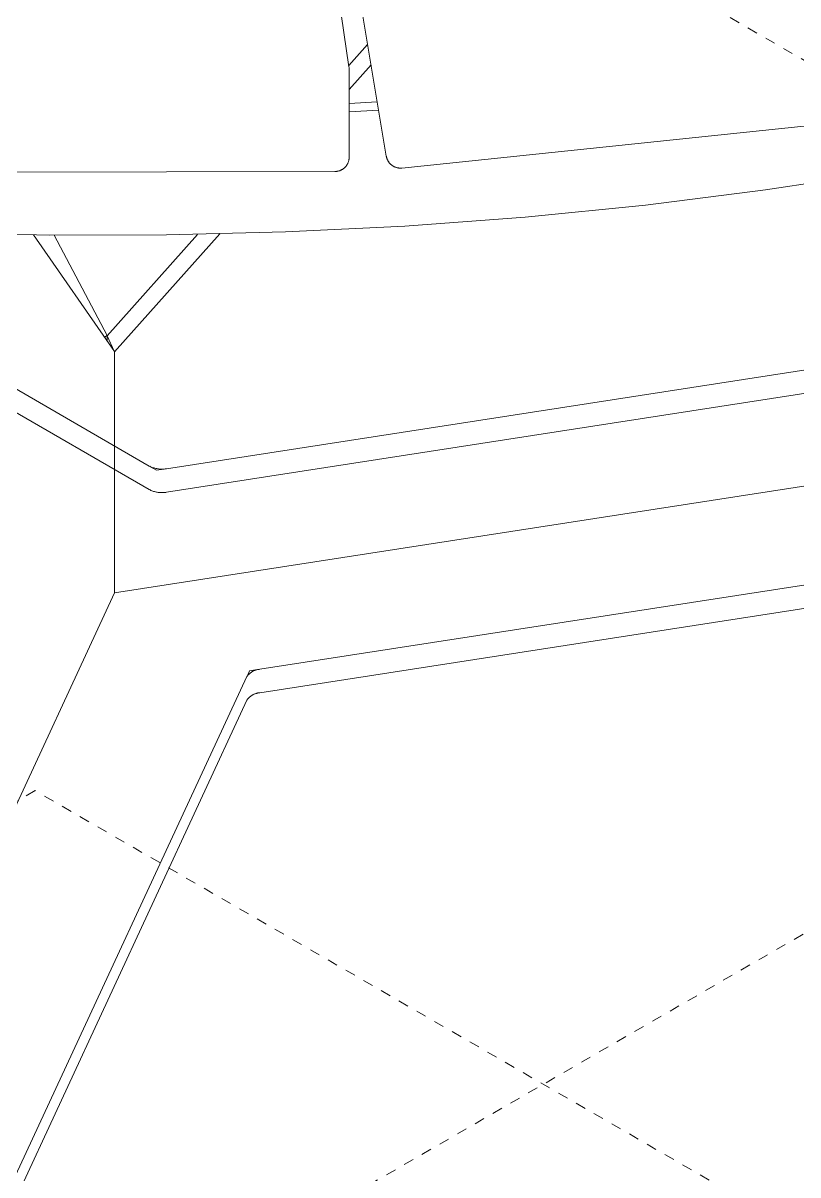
# Model space of a CAD drawing. Header units: inches. Extents: x -4 to 200, y 0 to 129.
# Drawn here: x 170.74 to 178.32, y 84.85 to 96.1 of the extents above; entities that cross this region are included whole.
import ezdxf

# ---------------------------------------------------------------- set-up
doc = ezdxf.new("R2010")
doc.units = ezdxf.units.IN
doc.linetypes.add('HIDDEN', pattern=[1.905, 1.27, -0.635])
doc.layers.add('ZANO_R', color=7, linetype='Continuous', lineweight=0)
doc.layers.add('ZANO_R_przerywana', color=250, linetype='HIDDEN', lineweight=0)

msp = doc.modelspace()

# ---------------------------------------------------------------- linework, layer by layer
at = {"layer": 'ZANO_R'}
for p, q in [((172.52469, 105.09619), (173.92756, 95.667)), ((174.29196, 94.79662), (172.72086, 104.21696)), ((173.92542, 95.6814), (174.11001, 95.8876)), ((173.92756, 95.667), (173.92809, 95.66306)), ((173.92809, 95.66306), (173.92851, 95.6591)), ((173.92851, 95.6591), (173.92881, 95.65514)), ((173.92881, 95.65514), (173.92901, 95.65117)), ((173.92901, 95.65117), (173.92909, 95.64719)), ((173.92909, 95.44756), (174.14346, 95.68703)), ((173.92909, 95.64719), (173.92909, 95.64632)), ((173.92909, 95.64632), (173.92909, 94.78597)), ((165.62903, 95.43374), (171.97586, 91.7694)), ((173.92909, 95.3115), (174.20363, 95.32626)), ((165.62903, 95.20432), (171.97586, 91.53997)), ((174.2171, 95.24552), (173.92909, 95.23008)), ((178.73803, 95.12617), (174.44507, 94.67999)), ((173.91491, 94.72446), (173.91269, 94.7201)), ((173.91697, 94.7289), (173.91491, 94.72446)), ((173.91889, 94.73341), (173.91697, 94.7289)), ((173.92064, 94.73798), (173.91889, 94.73341)), ((173.92223, 94.74261), (173.92064, 94.73798)), ((173.92366, 94.7473), (173.92223, 94.74261)), ((173.92493, 94.75203), (173.92366, 94.7473)), ((173.92603, 94.7568), (173.92493, 94.75203)), ((173.92696, 94.76161), (173.92603, 94.7568)), ((173.92773, 94.76645), (173.92696, 94.76161)), ((173.92832, 94.77131), (173.92773, 94.76645)), ((173.92875, 94.77619), (173.92832, 94.77131)), ((173.929, 94.78108), (173.92875, 94.77619)), ((173.92909, 94.78597), (173.929, 94.78108)), ((174.29284, 94.79189), (174.29196, 94.79662)), ((174.29387, 94.78719), (174.29284, 94.79189)), ((174.29506, 94.78253), (174.29387, 94.78719)), ((174.29642, 94.77792), (174.29506, 94.78253)), ((174.29793, 94.77334), (174.29642, 94.77792)), ((174.2996, 94.76882), (174.29793, 94.77334)), ((174.30142, 94.76436), (174.2996, 94.76882)), ((174.3034, 94.75996), (174.30142, 94.76436)), ((174.30552, 94.75564), (174.3034, 94.75996)), ((174.30779, 94.75139), (174.30552, 94.75564)), ((174.31021, 94.74722), (174.30779, 94.75139)), ((174.31277, 94.74313), (174.31021, 94.74722)), ((174.31547, 94.73914), (174.31277, 94.74313)), ((174.3183, 94.73524), (174.31547, 94.73914)), ((174.32126, 94.73144), (174.3183, 94.73524)), ((174.32435, 94.72774), (174.32126, 94.73144)), ((174.32757, 94.72416), (174.32435, 94.72774)), ((174.33091, 94.72068), (174.32757, 94.72416)), ((173.78889, 94.64548), (169.42694, 94.63648)), ((173.79378, 94.64558), (173.78889, 94.64548)), ((173.79867, 94.64584), (173.79378, 94.64558)), ((173.80355, 94.64628), (173.79867, 94.64584)), ((173.80841, 94.64688), (173.80355, 94.64628)), ((173.81325, 94.64766), (173.80841, 94.64688)), ((173.81805, 94.6486), (173.81325, 94.64766)), ((173.82282, 94.64971), (173.81805, 94.6486)), ((173.82755, 94.65099), (173.82282, 94.64971)), ((173.83223, 94.65243), (173.82755, 94.65099)), ((173.83686, 94.65403), (173.83223, 94.65243)), ((173.84143, 94.65579), (173.83686, 94.65403)), ((173.84593, 94.65771), (173.84143, 94.65579)), ((173.85037, 94.65979), (173.84593, 94.65771)), ((173.85473, 94.66202), (173.85037, 94.65979)), ((173.85901, 94.6644), (173.85473, 94.66202)), ((173.8632, 94.66693), (173.85901, 94.6644)), ((173.86731, 94.6696), (173.8632, 94.66693)), ((173.87132, 94.67241), (173.86731, 94.6696)), ((173.87522, 94.67537), (173.87132, 94.67241)), ((173.87903, 94.67845), (173.87522, 94.67537)), ((173.88272, 94.68167), (173.87903, 94.67845)), ((173.8863, 94.68501), (173.88272, 94.68167)), ((173.88976, 94.68848), (173.8863, 94.68501)), ((173.89309, 94.69207), (173.88976, 94.68848)), ((173.8963, 94.69576), (173.89309, 94.69207)), ((173.89938, 94.69957), (173.8963, 94.69576)), ((173.90233, 94.70349), (173.89938, 94.69957)), ((173.90513, 94.7075), (173.90233, 94.70349)), ((173.9078, 94.71161), (173.90513, 94.7075)), ((173.91031, 94.71581), (173.9078, 94.71161)), ((173.91269, 94.7201), (173.91031, 94.71581)), ((174.33437, 94.71732), (174.33091, 94.72068)), ((174.33793, 94.71408), (174.33437, 94.71732)), ((174.34161, 94.71097), (174.33793, 94.71408)), ((174.34539, 94.70798), (174.34161, 94.71097)), ((174.34928, 94.70513), (174.34539, 94.70798)), ((174.35326, 94.70241), (174.34928, 94.70513)), ((174.35732, 94.69983), (174.35326, 94.70241)), ((174.36148, 94.69739), (174.35732, 94.69983)), ((174.36572, 94.69509), (174.36148, 94.69739)), ((174.37003, 94.69294), (174.36572, 94.69509)), ((174.37441, 94.69094), (174.37003, 94.69294)), ((174.37886, 94.68909), (174.37441, 94.69094)), ((174.38338, 94.6874), (174.37886, 94.68909)), ((174.38794, 94.68586), (174.38338, 94.6874)), ((174.39256, 94.68447), (174.38794, 94.68586)), ((174.39722, 94.68325), (174.39256, 94.68447)), ((174.40192, 94.68219), (174.39722, 94.68325)), ((174.40665, 94.68129), (174.40192, 94.68219)), ((174.41142, 94.68055), (174.40665, 94.68129)), ((174.4162, 94.67997), (174.41142, 94.68055)), ((174.421, 94.67957), (174.4162, 94.67997)), ((174.42582, 94.67932), (174.421, 94.67957)), ((174.43063, 94.67924), (174.42582, 94.67932)), ((174.43545, 94.67933), (174.43063, 94.67924)), ((174.44027, 94.67958), (174.43545, 94.67933)), ((174.44507, 94.67999), (174.44027, 94.67958)), ((177.99853, 94.46636), (179.16822, 94.64452)), ((176.82403, 94.31866), (177.99853, 94.46636)), ((175.64815, 94.20121), (176.82403, 94.31866)), ((174.47426, 94.11366), (175.64815, 94.20121)), ((169.86106, 94.05001), (170.99616, 94.02452)), ((172.14525, 94.02604), (173.3056, 94.05549)), ((173.3056, 94.05549), (174.47426, 94.11366)), ((171.63657, 92.88676), (170.84349, 94.02638)), ((170.99616, 94.02452), (172.14525, 94.02604)), ((171.56364, 93.04333), (171.0453, 94.02402)), ((171.04621, 94.02401), (171.56428, 93.04383)), ((171.56308, 93.04248), (172.44801, 94.03101)), ((171.6358, 92.88578), (172.66526, 94.03576)), ((171.56364, 93.04333), (171.53794, 93.02849)), ((171.56306, 92.9924), (171.56308, 93.04248)), ((171.63289, 92.89206), (171.56308, 93.04248)), ((171.56364, 93.04311), (171.56364, 93.04333)), ((172.14549, 91.74316), (180.81552, 93.08441)), ((171.6358, 92.88578), (171.63614, 90.53069)), ((172.14549, 91.51373), (180.81552, 92.85499)), ((181.47487, 92.05275), (171.63614, 90.53069)), ((172.04756, 91.72801), (171.97586, 91.7694)), ((171.97982, 91.76718), (171.9881, 91.7633)), ((171.9881, 91.7633), (171.99651, 91.75969)), ((171.99651, 91.75969), (172.00504, 91.75637)), ((172.00504, 91.75637), (172.01367, 91.75334)), ((172.01367, 91.75334), (172.0224, 91.75059)), ((172.0224, 91.75059), (172.03122, 91.74814)), ((172.03122, 91.74814), (172.04012, 91.74599)), ((172.04012, 91.74599), (172.04908, 91.74414)), ((172.14549, 91.74316), (172.04756, 91.72801)), ((172.04908, 91.74414), (172.0581, 91.74259)), ((172.0581, 91.74259), (172.06716, 91.74134)), ((172.06716, 91.74134), (172.07627, 91.7404)), ((172.07627, 91.7404), (172.08539, 91.73976)), ((172.08539, 91.73976), (172.09454, 91.73943)), ((172.09454, 91.73943), (172.10369, 91.73941)), ((172.10369, 91.73941), (172.11284, 91.73969)), ((172.11284, 91.73969), (172.12197, 91.74028)), ((172.12197, 91.74028), (172.13108, 91.74118)), ((172.13108, 91.74118), (172.14015, 91.74238)), ((171.97586, 91.53997), (171.9841, 91.53591)), ((171.9841, 91.53591), (171.99248, 91.53212)), ((171.99248, 91.53212), (172.00098, 91.52862)), ((172.00098, 91.52862), (172.00959, 91.52541)), ((172.00959, 91.52541), (172.01831, 91.5225)), ((172.01831, 91.5225), (172.02712, 91.51988)), ((172.02712, 91.51988), (172.03601, 91.51756)), ((172.03601, 91.51756), (172.04498, 91.51554)), ((172.04498, 91.51554), (172.05401, 91.51383)), ((172.05401, 91.51383), (172.0631, 91.51242)), ((172.0631, 91.51242), (172.07222, 91.51133)), ((172.07222, 91.51133), (172.08138, 91.51054)), ((172.08138, 91.51054), (172.09056, 91.51006)), ((172.09056, 91.51006), (172.09975, 91.5099)), ((172.09975, 91.5099), (172.10894, 91.51004)), ((172.10894, 91.51004), (172.11812, 91.5105)), ((172.11812, 91.5105), (172.12728, 91.51127)), ((172.12728, 91.51127), (172.13641, 91.51234)), ((172.13641, 91.51234), (172.14549, 91.51373)), ((181.72459, 91.12565), (173.05466, 89.78441)), ((181.72459, 90.89623), (173.05466, 89.55498)), ((169.00021, 84.85103), (171.63614, 90.53069)), ((172.95672, 89.76926), (173.05466, 89.78441)), ((173.00306, 89.77256), (172.99817, 89.77048)), ((173.00801, 89.77447), (173.00306, 89.77256)), ((173.01302, 89.77621), (173.00801, 89.77447)), ((173.01809, 89.77778), (173.01302, 89.77621)), ((173.02321, 89.77918), (173.01809, 89.77778)), ((173.02838, 89.7804), (173.02321, 89.77918)), ((173.03358, 89.78145), (173.02838, 89.7804)), ((173.03881, 89.78233), (173.03358, 89.78145)), ((173.04408, 89.78302), (173.03881, 89.78233)), ((173.04936, 89.78354), (173.04408, 89.78302)), ((172.93048, 89.71271), (170.60735, 84.70707)), ((172.93345, 89.71711), (172.93048, 89.71271)), ((172.93191, 89.71581), (172.95672, 89.76926)), ((172.93656, 89.72141), (172.93345, 89.71711)), ((172.93982, 89.7256), (172.93656, 89.72141)), ((172.94322, 89.72967), (172.93982, 89.7256)), ((172.94676, 89.73363), (172.94322, 89.72967)), ((172.95043, 89.73747), (172.94676, 89.73363)), ((172.95422, 89.74118), (172.95043, 89.73747)), ((172.95814, 89.74476), (172.95422, 89.74118)), ((172.96218, 89.7482), (172.95814, 89.74476)), ((172.96633, 89.75151), (172.96218, 89.7482)), ((172.97059, 89.75467), (172.96633, 89.75151)), ((172.97496, 89.75769), (172.97059, 89.75467)), ((172.97942, 89.76056), (172.97496, 89.75769)), ((172.98398, 89.76328), (172.97942, 89.76056)), ((172.98863, 89.76584), (172.98398, 89.76328)), ((172.99336, 89.76824), (172.98863, 89.76584)), ((172.99817, 89.77048), (172.99336, 89.76824)), ((173.01683, 89.54809), (173.0116, 89.54638)), ((173.02212, 89.54963), (173.01683, 89.54809)), ((173.02745, 89.55099), (173.02212, 89.54963)), ((173.03283, 89.55216), (173.02745, 89.55099)), ((173.03825, 89.55315), (173.03283, 89.55216)), ((173.0437, 89.55395), (173.03825, 89.55315)), ((173.04917, 89.55456), (173.0437, 89.55395)), ((173.05466, 89.55498), (173.04917, 89.55456)), ((172.93048, 89.48329), (170.60735, 84.47764)), ((172.93359, 89.48783), (172.93048, 89.48329)), ((172.93686, 89.49226), (172.93359, 89.48783)), ((172.94027, 89.49658), (172.93686, 89.49226)), ((172.94383, 89.50078), (172.94027, 89.49658)), ((172.94754, 89.50485), (172.94383, 89.50078)), ((172.95138, 89.50879), (172.94754, 89.50485)), ((172.95536, 89.5126), (172.95138, 89.50879)), ((172.95946, 89.51627), (172.95536, 89.5126)), ((172.96369, 89.5198), (172.95946, 89.51627)), ((172.96803, 89.52318), (172.96369, 89.5198)), ((172.97249, 89.52641), (172.96803, 89.52318)), ((172.97706, 89.52948), (172.97249, 89.52641)), ((172.98173, 89.5324), (172.97706, 89.52948)), ((172.9865, 89.53515), (172.98173, 89.5324)), ((172.99136, 89.53774), (172.9865, 89.53515)), ((172.99631, 89.54016), (172.99136, 89.53774)), ((173.00133, 89.5424), (172.99631, 89.54016)), ((173.00643, 89.54448), (173.00133, 89.5424)), ((173.0116, 89.54638), (173.00643, 89.54448))]:
    msp.add_line(p, q, dxfattribs=at)
at = {"layer": 'ZANO_R_przerywana', "ltscale": 0.05}
for p, q in [((182.58999, 93.29842), (173.68431, 98.44012)), ((169.61763, 82.14715), (185.76109, 91.46759)), ((170.85943, 88.59976), (154.71597, 79.27933)), ((185.76109, 79.99628), (170.85943, 88.59976))]:
    msp.add_line(p, q, dxfattribs=at)

doc.saveas('drawing.dxf')
